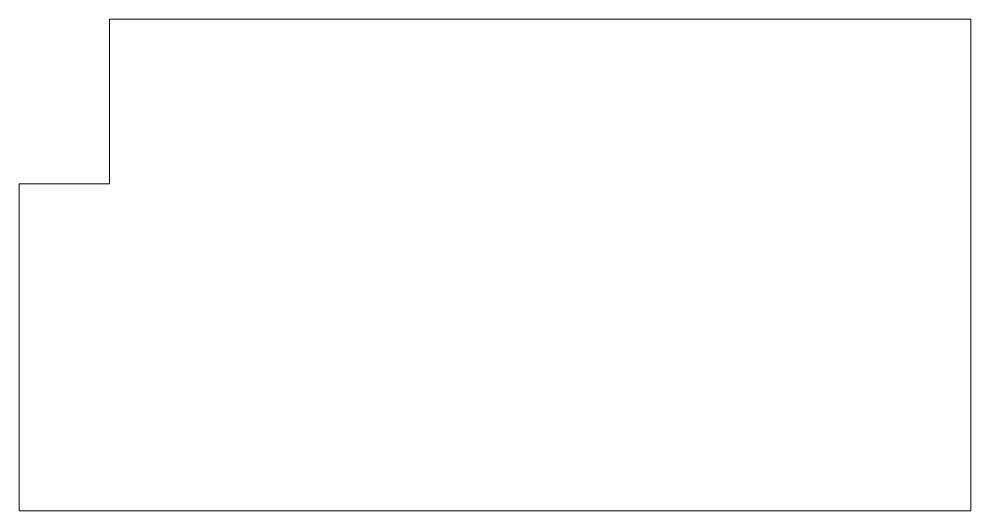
# Model space of a CAD drawing. Header units: millimetres. Extents: x -290 to 290, y -150 to 150.
import ezdxf

# ---------------------------------------------------------------- set-up
doc = ezdxf.new("R2010")
doc.units = ezdxf.units.MM

msp = doc.modelspace()

# ---------------------------------------------------------------- linework, layer by layer
at = {"color": 7, "linetype": 'Continuous', "lineweight": 15}
for p, q in [((289.5, 149.5), (-234.55, 149.5)), ((-234.55, 49.3), (-234.55, 149.5)), ((289.5, -149.5), (289.5, 149.5)), ((-289.5, 49.3), (-289.5, -149.5)), ((-289.5, 49.3), (-234.55, 49.3)), ((-289.5, -149.5), (289.5, -149.5))]:
    msp.add_line(p, q, dxfattribs=at)

doc.saveas('drawing.dxf')
